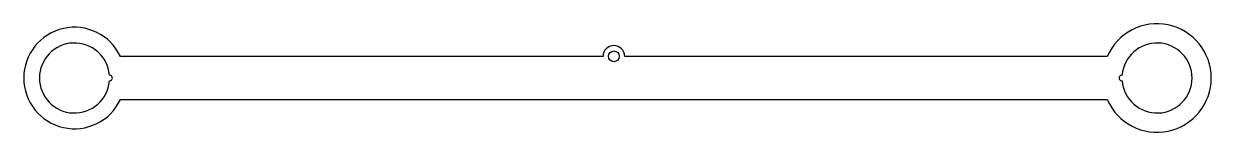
# Model space of a CAD drawing. Header units: millimetres. Extents: x -14 to 315, y -15 to 15.
import ezdxf

# ---------------------------------------------------------------- set-up
doc = ezdxf.new("R2010")
doc.units = ezdxf.units.MM

msp = doc.modelspace()

# ---------------------------------------------------------------- linework, layer by layer
at = {"color": 7, "linetype": 'Continuous', "lineweight": 25}
for p, q in [((146.47, 6), (12.72, 6)), ((286.22, 6), (152.47, 6)), ((12.72, -6), (286.22, -6))]:
    msp.add_line(p, q, dxfattribs=at)
msp.add_circle((149.47, 6), 1.5, dxfattribs=at)
for centre, radius, start, end in [((0, 0), 14.06, 25.2555, 334.7445), ((300, 0), 15.03, 203.5358, 156.4642), ((0, 0), 9.7, 4.7268, 355.2732), ((149.47, 6), 3, 0, 180), ((300, 0), 9.7, 184.7268, 175.2732), ((9.7, 0), 0.8, 267.6366, 92.3634), ((290.3, 0), 0.8, 87.6366, 272.3634)]:
    msp.add_arc(centre, radius, start, end, dxfattribs=at)

doc.saveas('drawing.dxf')
